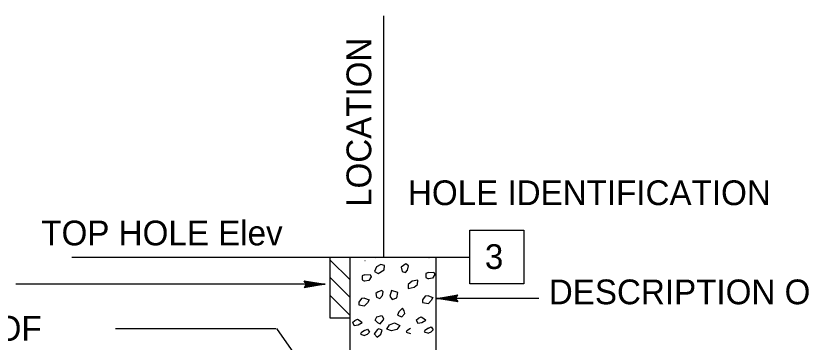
# Model space of a CAD drawing. Extents: x -894 to 866, y -472 to 714.
# Drawn here: x -691 to -468.7, y -79.1 to 13.3 of the extents above; entities that cross this region are included whole.
import ezdxf

# ---------------------------------------------------------------- set-up
doc = ezdxf.new("R2010")
doc.units = 0
doc.layers.add('pp_LOTB', color=7, linetype='Continuous')
doc.layers.add('pp_LOTB-anno', color=7, linetype='Continuous')

msp = doc.modelspace()

# ---------------------------------------------------------------- linework, layer by layer
at = {"layer": 'pp_LOTB'}
for p, q in [((-587.08, -55.05), (-587.08, 13.28)), ((-562.81, -47.39), (-547.59, -47.39)), ((-562.81, -62.6), (-562.81, -47.39)), ((-547.59, -47.39), (-547.59, -62.6)), ((-675.17, -55.05), (-568.18, -55.05)), ((-663.99, -55.05), (-562.98, -55.05)), ((-602.35, -55.05), (-602.35, -72.17)), ((-596.73, -55.26), (-596.73, -174.49)), ((-589.54, -55.26), (-589.54, -55.26)), ((-574.42, -55.31), (-574.37, -55.26)), ((-574.34, -55.26), (-574.33, -55.26)), ((-572.37, -55.26), (-572.37, -174.49)), ((-596.64, -61.45), (-602.35, -55.74)), ((-592.42, -55.97), (-592.37, -55.91)), ((-592.34, -55.91), (-592.33, -55.91)), ((-596.64, -66.38), (-602.35, -60.68)), ((-547.59, -62.6), (-562.81, -62.6)), ((-596.64, -71.48), (-602.35, -65.78)), ((-602.35, -72.17), (-596.64, -72.17))]:
    msp.add_line(p, q, dxfattribs=at)
for points in [[(-587.93, -57.11), (-589.21, -57.71), (-589.74, -59.08), (-588.68, -59.61), (-587.02, -58.62), (-586.94, -57.41), (-587.93, -57.11)], [(-580.86, -56.89), (-582.22, -57.87), (-581.91, -59.08), (-581.01, -59.31), (-580.4, -58.7), (-580.1, -57.49), (-580.86, -56.89)], [(-592.53, -59.97), (-593.2, -60.31), (-593.2, -61.44), (-592.53, -61.78)], [(-592.53, -59.97), (-590.96, -59.93), (-590.65, -60.61), (-591.33, -61.59), (-592.53, -61.78)], [(-574.53, -59.32), (-575.2, -59.65), (-575.2, -60.79), (-574.53, -61.12)], [(-574.53, -59.32), (-572.96, -59.27), (-572.65, -59.95), (-573.33, -60.94), (-574.53, -61.12)], [(-579.05, -61.79), (-580.18, -62.78), (-580.18, -63.83), (-578.52, -63.46), (-577.61, -62.7), (-577.54, -61.49), (-579.05, -61.79)], [(-589.32, -65.3), (-589.16, -66.36), (-588.18, -66.73), (-587.5, -65.9), (-587.27, -64.84), (-587.65, -64.46), (-588.71, -64.84), (-589.32, -65.3)], [(-584.9, -64.44), (-585.43, -66.03), (-584.75, -66.94), (-583.39, -66.56), (-583.17, -64.97), (-584.9, -64.44)], [(-592.53, -66.6), (-593.44, -66.73), (-594.2, -67.71), (-594.2, -68.47), (-592.53, -68.8)], [(-592.53, -66.6), (-591.25, -67.1), (-591.71, -67.94), (-592.53, -68.8)], [(-574.53, -65.95), (-575.44, -66.07), (-576.2, -67.05), (-576.2, -67.81), (-574.53, -68.15)], [(-574.53, -65.95), (-573.25, -66.45), (-573.71, -67.28), (-574.53, -68.15)], [(-581.84, -69.45), (-582.9, -70.51), (-583.2, -71.42), (-582.06, -71.87), (-581.16, -70.96), (-581.31, -70.21), (-581.84, -69.45)], [(-595.94, -73.53), (-595.32, -72.9), (-594.56, -72.52), (-593.81, -72.98), (-593.2, -73.53)], [(-589.54, -72.87), (-589.04, -71.92), (-587.67, -71.47), (-587.22, -72.37), (-587.33, -72.87)], [(-589.54, -72.87), (-588.87, -73.5), (-588.11, -73.88), (-587.33, -72.87)], [(-577.94, -72.87), (-577.32, -72.25), (-576.56, -71.87), (-575.81, -72.32), (-575.2, -72.87)], [(-577.94, -72.87), (-577.47, -73.68), (-576.34, -73.52), (-575.2, -72.87)], [(-595.94, -73.53), (-595.47, -74.33), (-594.34, -74.18), (-593.2, -73.53)], [(-592.53, -75.78), (-591.73, -75.41), (-591.12, -76.24), (-591.8, -76.92), (-592.53, -77.15)], [(-588.9, -75.44), (-589.8, -76.65), (-588.97, -77.64), (-587.99, -76.81), (-587.53, -75.67), (-588.52, -75.29), (-588.9, -75.44)], [(-584.11, -73.6), (-582.6, -74.36), (-583.43, -75.49), (-584.95, -75.87), (-586.23, -75.41), (-585.48, -74.13), (-584.11, -73.6)], [(-579.61, -75.23), (-580.59, -75.89), (-580.82, -76.26), (-579.61, -76.6)], [(-574.53, -75.13), (-575.5, -75.78), (-575.73, -76.16), (-574.53, -76.49)], [(-574.53, -75.13), (-573.73, -74.76), (-573.12, -75.59), (-573.8, -76.27), (-574.53, -76.49)], [(-592.53, -75.78), (-593.5, -76.44), (-593.73, -76.81), (-592.53, -77.15)]]:
    msp.add_lwpolyline(points, dxfattribs=at)
at = {"layer": 'pp_LOTB-anno'}
for p, q in [((-609.34, -62.18), (-609.64, -61.68)), ((-609.64, -61.68), (-603.66, -62.68)), ((-609.49, -61.93), (-603.66, -62.68)), ((-603.66, -62.68), (-609.34, -62.18)), ((-609.34, -62.18), (-609.03, -62.68)), ((-603.66, -62.68), (-691.02, -62.68)), ((-603.66, -62.68), (-609.64, -63.68)), ((-609.03, -62.68), (-609.64, -63.68)), ((-603.66, -62.68), (-609.49, -63.43)), ((-609.34, -63.18), (-603.66, -62.68)), ((-603.66, -62.68), (-609.18, -62.43)), ((-609.18, -62.93), (-603.66, -62.68)), ((-609.03, -62.68), (-603.66, -62.68)), ((-572.17, -66.66), (-566.18, -65.66)), ((-572.17, -66.66), (-566.33, -65.91)), ((-566.49, -66.16), (-572.17, -66.66)), ((-566.64, -66.41), (-572.17, -66.66)), ((-543.31, -66.66), (-572.17, -66.66)), ((-566.8, -66.66), (-572.17, -66.66)), ((-566.18, -67.67), (-572.17, -66.66)), ((-572.17, -66.66), (-566.49, -67.17)), ((-566.33, -67.42), (-572.17, -66.66)), ((-572.17, -66.66), (-566.64, -66.92)), ((-566.8, -66.66), (-566.49, -66.16)), ((-566.49, -67.17), (-566.8, -66.66)), ((-566.49, -66.16), (-566.18, -65.66)), ((-566.49, -67.17), (-566.18, -67.67)), ((-617.55, -75.26), (-662.92, -75.26)), ((-617.41, -75.16), (-612.56, -82.11))]:
    msp.add_line(p, q, dxfattribs=at)

# ---------------------------------------------------------------- texts
at = {"layer": 'pp_LOTB'}
msp.add_text('3', height=7, dxfattribs=at).set_placement((-558.57, -58.35))
at = {"layer": 'pp_LOTB-anno'}
msp.add_text('LOCATION ', height=7, rotation=90, dxfattribs=at).set_placement((-590.64, -40.78))
for s, p in [('HOLE IDENTIFICATION', (-580.28, -40.29)), ('TOP HOLE Elev', (-683.82, -51.67)), ('DESCRIPTION OF MATERIAL', (-540.5, -68.33)), ('INNER DIAMETER OF', (-779.42, -78.66))]:
    msp.add_text(s, height=7, dxfattribs=at).set_placement(p)

doc.saveas('drawing.dxf')
